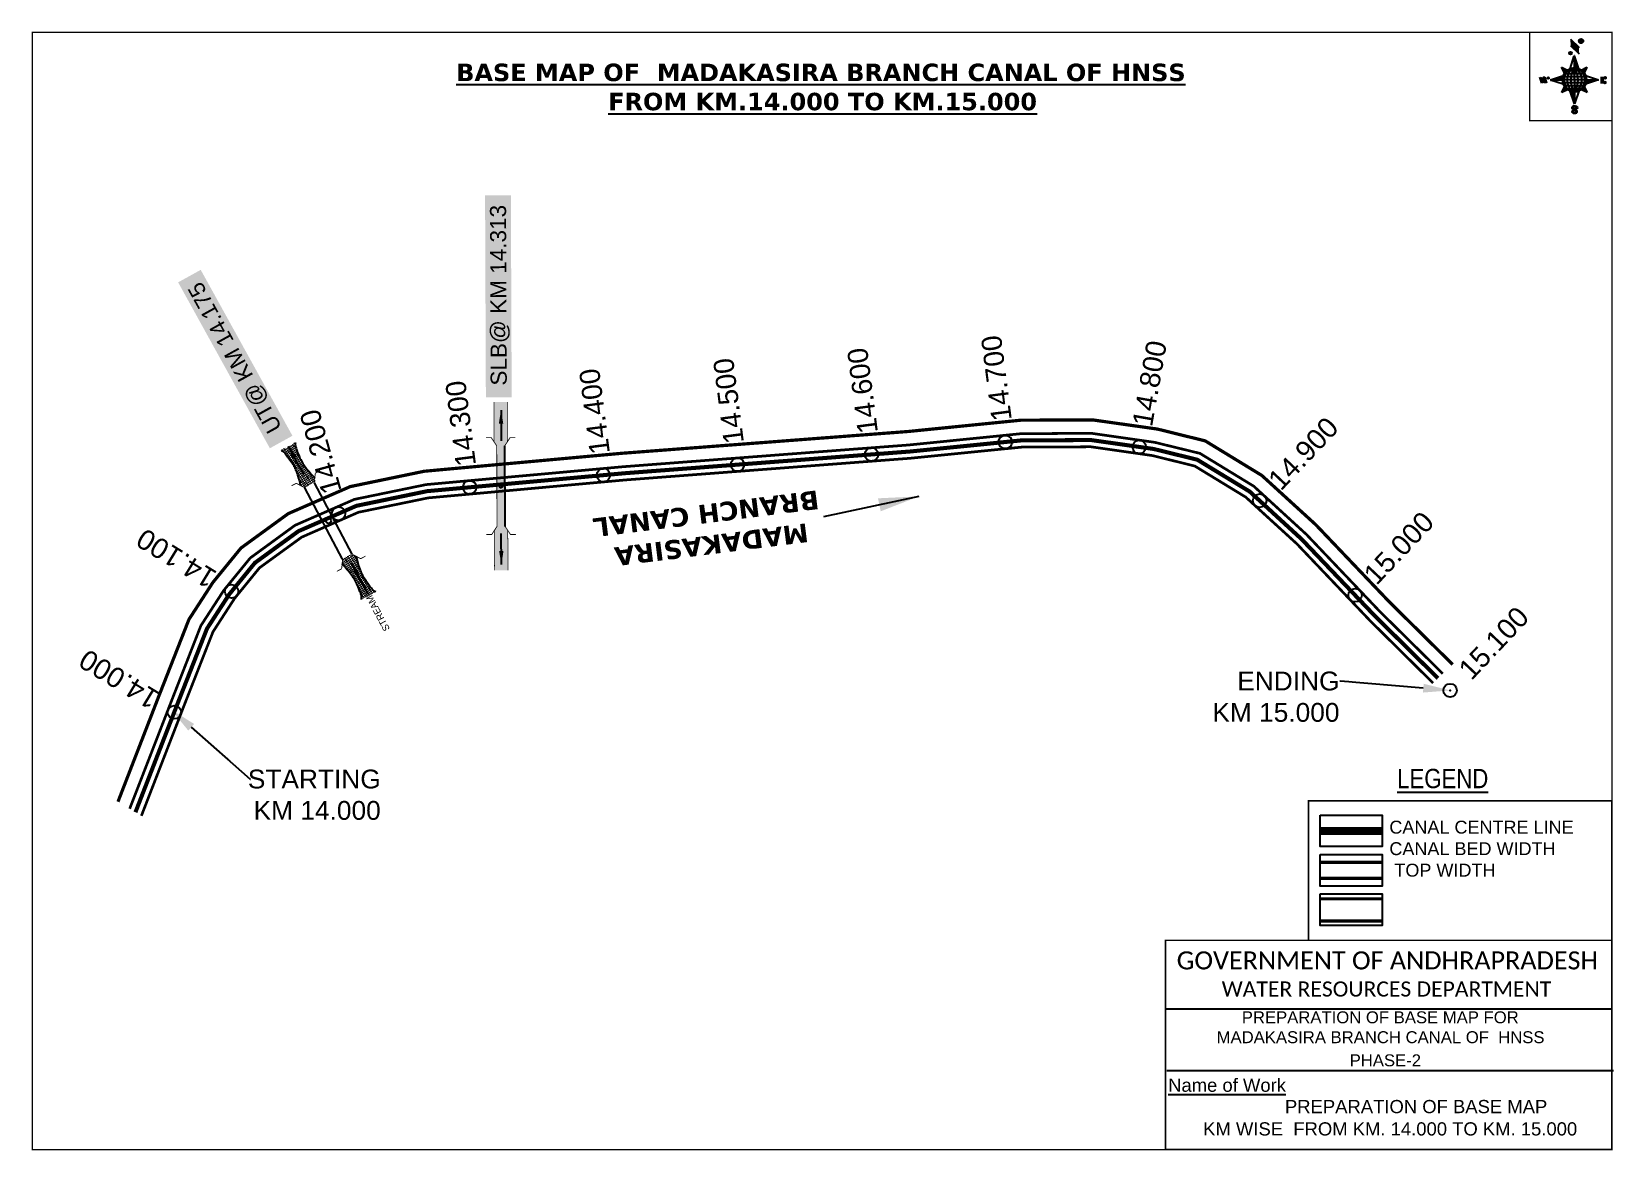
# Model space of a CAD drawing. Header units: inches. Extents: x 779812 to 780989, y 1567686 to 1568518.
import ezdxf
from ezdxf import colors
from ezdxf.entities.mleader import LeaderData, LeaderLine
from ezdxf.enums import TextEntityAlignment as Align
from ezdxf.math import Vec2, Vec3

# ---------------------------------------------------------------- set-up
doc = ezdxf.new("R2010")
doc.units = ezdxf.units.IN
doc.header["$MEASUREMENT"] = 0
doc.header["$PDMODE"] = 32
doc.header["$PDSIZE"] = 10
doc.linetypes.add('ACAD_ISO02W100', pattern=[15, 12, -3])
doc.linetypes.add('HIDDEN2', pattern=[0.1875, 0.125, -0.0625])
for name, color, linetype in [('AQUADUCT', 1, 'Continuous'), ('bord', 1, 'Continuous'), ('CANAL1', 242, 'Continuous'), ('CSMark', 72, 'Continuous'), ('DCBMS', 232, 'Continuous'), ('PAGE', 7, 'Continuous'), ('STRUCTURE', 5, 'Continuous'), ('TEXT', 6, 'Continuous')]:
    doc.layers.add(name, color=color, linetype=linetype)
doc.styles.add('ARIALN', font='ARIALN.TTF')
doc.styles.get("Standard").update_dxf_attribs({"font": 'arial.ttf'})
doc.dimstyles.get("Standard").update_dxf_attribs({"dimtxt": 0.18, "dimasz": 0.18, "dimexe": 0.18, "dimexo": 0.0625, "dimgap": 0.09, "dimtad": 0, "dimtih": 1, "dimtoh": 1, "dimdec": 4, "dimzin": 0, "dimdsep": 46, "dimtxsty": 'Standard', "dimcen": 0.09, "dimadec": 0, "dimazin": 0, "dimtfac": 1, "dimtdec": 4, "dimtofl": 0, "dimtmove": 0, "dimatfit": 3, "dimfxl": 0, "dimtolj": 1, "dimtzin": 0, "dimarcsym": 0})
pattern_1 = [(267.297113149, (-8720374.938, 50637915.138), (10.5367255337, -0.497431438), [])]
pattern_2 = [(357.297113149, (-8720374.938, 50637915.138), (0.497431438, 10.5367255337), [])]

# ---------------------------------------------------------------- blocks, each defined once
blk = doc.blocks.new('*X12')
at = {"color": 0, "linetype": 'Continuous'}
for p, q in [((6321.6, 240.5), (6322.3, 241.2)), ((6321.6, 240.3), (6322.3, 241)), ((6321.6, 240.1), (6322.3, 240.8)), ((6321.6, 239.9), (6322.4, 240.7)), ((6321.6, 239.8), (6322.4, 240.6)), ((6321.6, 239.6), (6322.5, 240.5)), ((6321.6, 239.4), (6322.5, 240.3)), ((6321.6, 239.2), (6322.6, 240.2)), ((6321.7, 239.1), (6322.6, 240.1)), ((6321.8, 240.8), (6322.4, 241.4)), ((6321.8, 239), (6322.7, 240)), ((6321.8, 239), (6322.8, 239.9)), ((6321.9, 238.9), (6322.9, 239.8)), ((6322, 238.8), (6323, 239.7)), ((6322.1, 241.3), (6322.4, 241.6)), ((6322.1, 238.7), (6323.1, 239.6)), ((6322.2, 238.6), (6323.1, 239.6)), ((6322.3, 238.5), (6323.2, 239.5)), ((6322.4, 238.5), (6323.3, 239.4)), ((6322.5, 238.4), (6323.4, 239.3)), ((6322.7, 238.4), (6323.6, 239.3)), ((6322.8, 238.3), (6323.7, 239.2)), ((6322.9, 238.3), (6323.8, 239.1)), ((6323.1, 238.2), (6323.9, 239.1)), ((6323.2, 238.2), (6324, 239)), ((6323.3, 238.2), (6324.2, 239)), ((6323.5, 238.1), (6324.3, 238.9)), ((6323.7, 238.1), (6324.4, 238.9)), ((6323.8, 238.1), (6324.6, 238.8)), ((6324.1, 238.2), (6324.7, 238.8)), ((6324.3, 238.3), (6324.9, 238.8)), ((6324.6, 238.3), (6325.1, 238.8)), ((6324.8, 238.4), (6325.2, 238.8)), ((6325.1, 238.5), (6325.4, 238.8)), ((6325.4, 238.6), (6325.6, 238.8))]:
    blk.add_line(p, q, dxfattribs=at)
blk = doc.blocks.new('*X11')
at = {"color": 0, "linetype": 'Continuous'}
for p, q in [((6324.4, 240.3), (6324.5, 240.4)), ((6324.6, 240.3), (6324.8, 240.5)), ((6324.7, 240.2), (6325, 240.5)), ((6324.8, 240.2), (6325.2, 240.6)), ((6325, 240.1), (6325.5, 240.6)), ((6325.1, 240.1), (6325.6, 240.6)), ((6325.2, 240), (6325.8, 240.6)), ((6325.3, 240), (6326, 240.6)), ((6325.4, 239.9), (6326.1, 240.6)), ((6325.5, 239.8), (6326.2, 240.5)), ((6325.6, 239.8), (6326.3, 240.5)), ((6325.7, 239.7), (6326.5, 240.4)), ((6325.9, 239.6), (6326.6, 240.3)), ((6326, 239.5), (6326.7, 240.3)), ((6326, 239.4), (6326.8, 240.2)), ((6326.1, 239.3), (6327, 240.2)), ((6326.2, 239.3), (6327.1, 240.1)), ((6326.3, 239.2), (6327.1, 240)), ((6326.4, 239.1), (6327.2, 239.9)), ((6326.5, 239), (6327.3, 239.8)), ((6326.5, 238.9), (6327.4, 239.7)), ((6326.6, 238.8), (6327.5, 239.6)), ((6326.7, 238.7), (6327.5, 239.5)), ((6326.8, 238.6), (6327.6, 239.4)), ((6326.8, 238.5), (6327.7, 239.3)), ((6326.8, 236.5), (6327.4, 237)), ((6326.9, 238.3), (6327.8, 239.2)), ((6326.9, 238.2), (6327.9, 239.1)), ((6326.9, 236.8), (6327.6, 237.4)), ((6327, 238.1), (6327.8, 239)), ((6327, 237.9), (6327.8, 238.8)), ((6327, 237.8), (6327.8, 238.6)), ((6327, 237.6), (6327.8, 238.4)), ((6327, 237.4), (6327.8, 238.2)), ((6327, 237.3), (6327.8, 238)), ((6327, 237.1), (6327.8, 237.9))]:
    blk.add_line(p, q, dxfattribs=at)
blk = doc.blocks.new('H')
at = {"layer": 'bord', "extrusion": (0.000427885, 0.004792, 0.999988)}
h = blk.add_hatch(dxfattribs=at)
h.set_pattern_fill('LINE', color=8, scale=84.387686, angle=-2.7029, style=0)
h.set_pattern_definition(pattern_2)
h.paths.add_polyline_path([(-492, 786, -0.090992), (-448, 775), (-486, 912)])
h = blk.add_hatch(dxfattribs=at)
h.set_pattern_fill('LINE', color=8, scale=84.387686, angle=-92.7029, style=0)
h.set_pattern_definition(pattern_1)
h.paths.add_polyline_path([(-625, 665, -0.090992), (-615, 710), (-751, 671)])
h = blk.add_hatch(dxfattribs=at)
h.set_pattern_fill('LINE', color=8, scale=84.387686, angle=-2.7029, style=0)
h.set_pattern_definition(pattern_2)
h.paths.add_polyline_path([(-504, 533, -0.090992), (-549, 543), (-510, 406)])
h = blk.add_hatch(dxfattribs=at)
h.set_pattern_fill('LINE', color=8, scale=84.387686, angle=-92.7029, style=0)
h.set_pattern_definition(pattern_1)
h.paths.add_polyline_path([(-246, 647), (-372, 653, -0.090992), (-382, 609)])
for p, q in [((-519, 1020, -1217), (-435, 927, -1216)), ((-516, 1087, -1217), (-432, 994, -1217)), ((-538, 774, -1216), (-487, 906, -1216)), ((-487, 906, -1216), (-493, 780, -1216)), ((-487, 906, -1216), (-448, 769, -1216)), ((-865, 701, -1215), (-847, 638, -1215)), ((-847, 700, -1215), (-829, 637, -1215)), ((-829, 699, -1215), (-811, 636, -1215)), ((-829, 699, -1215), (-811, 698, -1215)), ((-811, 698, -1215), (-794, 635, -1215)), ((-752, 665, -1215), (-615, 704, -1215)), ((-627, 794, -1216), (-567, 760, -1216)), ((-627, 794, -1216), (-584, 747, -1215)), ((-599, 731, -1215), (-627, 794, -1216)), ((-421, 753, -1216), (-359, 781, -1216)), ((-359, 781, -1216), (-405, 739, -1216)), ((-359, 781, -1216), (-392, 721, -1215)), ((-379, 693, -1215), (-246, 641, -1215)), ((-213, 669, -1215), (-217, 601, -1215)), ((-752, 665, -1215), (-625, 659, -1215)), ((-619, 614, -1215), (-752, 665, -1215)), ((-639, 526, -1214), (-606, 585, -1215)), ((-639, 526, -1214), (-593, 568, -1215)), ((-577, 553, -1215), (-639, 526, -1214)), ((-511, 400, -1214), (-549, 537, -1214)), ((-460, 533, -1215), (-511, 400, -1214)), ((-505, 527, -1214), (-511, 400, -1214)), ((-371, 513, -1214), (-431, 546, -1215)), ((-371, 513, -1214), (-414, 560, -1215)), ((-399, 576, -1215), (-371, 513, -1214)), ((-246, 641, -1215), (-383, 603, -1215)), ((-373, 647, -1215), (-246, 641, -1215)), ((-197, 600, -1215), (-194, 668, -1215))]:
    blk.add_line(p, q, dxfattribs=at)
at = {"layer": 'bord', "color": 8, "linetype": 'ByBlock', "extrusion": (0.000427885, 0.004792, 0.999988)}
for p, q in [((-375, 679, -1215), (-620, 691, -1215)), ((-386, 711, -1215), (-605, 722, -1215)), ((-411, 744, -1216), (-578, 752, -1216)), ((-493, 780, -1216), (-505, 527, -1214)), ((-373, 647, -1215), (-625, 659, -1215)), ((-378, 616, -1215), (-623, 628, -1215)), ((-392, 585, -1215), (-611, 595, -1215)), ((-420, 555, -1215), (-587, 562, -1215))]:
    blk.add_line(p, q, dxfattribs=at)
at = {"layer": 'bord', "extrusion": (0.000427885, 0.004792, 0.999988), "elevation": -1212}
for points, const_width in [([(-522, 960), (-516, 1093)], 1.61), ([(-434, 933), (-428, 1066)], 1.61), ([(-870, 707), (-846, 706)], 0.642), ([(-829, 643), (-821, 678)], 0.642), ([(-793, 641), (-782, 694)], 0.642), ([(-223, 676), (-174, 673)], 0.706), ([(-829, 643), (-855, 644)], 0.642), ([(-811, 642), (-784, 641)], 0.642), ([(-177, 605), (-226, 607)], 0.706), ([(-195, 645), (-185, 644)], 0.706)]:
    blk.add_lwpolyline(points, dxfattribs=dict(at, const_width=const_width))
for points, const_width in [([(-414, 1073, 1), (-398, 1058, 1)], 22.3), ([(-530, 950, 1), (-520, 939, 1)], 14.8), ([(-776, 697, 1), (-769, 690, 1)], 8.9), ([(-180, 618, 1), (-173, 611, 1)], 9.79), ([(-178, 667, 1), (-171, 660, 1)], 9.79), ([(-490, 362, 1), (-498, 369, 1)], 11.1), ([(-525, 322, 1), (-533, 329, 1)], 11.1)]:
    blk.add_lwpolyline(points, format="xyb", close=True, dxfattribs=dict(at, const_width=const_width))
for points in [[(-537, 317), (-531, 310), (-520, 307), (-505, 307), (-494, 310), (-486, 318), (-487, 326), (-491, 333), (-494, 336), (-503, 341), (-522, 347), (-530, 352), (-534, 355), (-537, 363), (-537, 373), (-530, 381), (-520, 384), (-504, 384), (-493, 380), (-487, 373)], [(-522, 348), (-526, 354), (-528, 361), (-528, 371), (-526, 375), (-521, 381), (-515, 384)], [(-505, 307), (-499, 312), (-497, 319), (-497, 327), (-501, 335), (-509, 343)]]:
    blk.add_lwpolyline(points, dxfattribs=at)
at = {"layer": 'bord', "extrusion": (0.000427885, 0.004792, 0.999988)}
for centre, radius in [((-406, 1065, -1212), 22.3), ((-525, 944, -1212), 14.8), ((-773, 694, -1212), 8.9), ((-498, 659, -1212), 127), ((-177, 615, -1212), 9.79), ((-174, 663, -1212), 9.79), ((-494, 365, -1212), 11.1), ((-529, 325, -1212), 11.1)]:
    blk.add_circle(centre, radius, dxfattribs=at)
at = {"layer": 'bord', "color": 8, "linetype": 'ByBlock', "extrusion": (0.000427885, 0.004792, 0.999988)}
for centre, radius, start, end in [((-482, 658, -1212), 128, 94.9254, 259.6691), ((-437, 656, -1212), 141, 113.2864, 241.308), ((-316, 651, -1212), 222, 142.5892, 212.0053), ((-560, 662, -1212), 141, 293.2864, 61.308), ((-681, 668, -1212), 222, 322.5892, 32.0053), ((-515, 660, -1212), 128, 274.9254, 79.6691)]:
    blk.add_arc(centre, radius, start, end, dxfattribs=at)
at = {"layer": 'bord', "extrusion": (0.000427885, 0.004792, 0.999988)}
for points in [[(-516, 1093, -1212), (-431, 1000, -1212), (-519, 1026, -1212), (-434, 933, -1212)], [(-864, 707, -1212), (-846, 706, -1212), (-846, 644, -1212), (-829, 643, -1212)], [(-829, 705, -1212), (-811, 704, -1212), (-811, 642, -1212), (-793, 641, -1212)], [(-193, 674, -1212), (-197, 606, -1212), (-213, 675, -1212), (-216, 607, -1212)]]:
    blk.add_solid(points, dxfattribs=at)
at = {"layer": 'bord', "extrusion": (0.000427885, 0.004792, 0.999988), "xscale": 7.977342409717546, "yscale": 7.977342408231451, "zscale": 7.977342408476333, "rotation": 138.0840426661453}
for name, p in [('*X11', (38301, -31929, -1212)), ('*X12', (38314, -31951, -1212))]:
    blk.add_blockref(name, p, dxfattribs=at)
blk = doc.blocks.new('SLB')
at = {"layer": 'STRUCTURE'}
h = blk.add_hatch(dxfattribs=at)
h.set_pattern_fill('DOTS', color=6, scale=20, angle=320.3722, style=0)
h.set_pattern_definition([(320.372247934, (-159.4327, -72.9564), (1.2786241598, 0.5641323054), [0, -1.25])])
h.paths.add_polyline_path([(769699.5, 1706871.1), (769699.5, 1706861.1), (769729.1, 1706861.1), (769732.1, 1706863.1), (769792.1, 1706863.1), (769795.1, 1706861.1), (769824.7, 1706861.1), (769824.7, 1706871.1), (769795.1, 1706871.1), (769792.1, 1706869.1), (769732.1, 1706869.1), (769729.1, 1706871.1)])
at = {"layer": 'STRUCTURE', "color": 6, "linetype": 'ACAD_ISO02W100', "ltscale": 0.5, "const_width": 0.5}
for points in [[(769699.5, 1706871.1), (769729.1, 1706871.1)], [(769795.1, 1706871.1), (769824.7, 1706871.1)], [(769699.5, 1706861.1), (769729.1, 1706861.1)], [(769795.1, 1706861.1), (769824.7, 1706861.1)]]:
    blk.add_lwpolyline(points, dxfattribs=at)
at = {"layer": 'STRUCTURE', "color": 6, "const_width": 0.628}
for points in [[(769726.1, 1706877.1), (769726.1, 1706873.1), (769732.1, 1706869.1), (769792.1, 1706869.1), (769798.1, 1706873.1), (769798.1, 1706877.1)], [(769726.1, 1706855.1), (769726.1, 1706859.1), (769732.1, 1706863.1), (769792.1, 1706863.1), (769798.1, 1706859.1), (769798.1, 1706855.1)]]:
    blk.add_lwpolyline(points, dxfattribs=at)
at = {"layer": 'STRUCTURE', "color": 6}
blk.add_lwpolyline([(769732.1, 1706863.1), (769792.1, 1706863.1)], dxfattribs=at)
blk.add_lwpolyline([(769732.1, 1706863.1), (769792.1, 1706863.1)], dxfattribs=at)
at = {"layer": 'STRUCTURE', "color": 0}
blk.add_circle((769762.1, 1706866.1), 1.24, dxfattribs=at)
for points in [[(769703.8, 1706866), (769726.7, 1706866)], [(769818.6, 1706865.8), (769795.7, 1706865.8)]]:
    blk.add_leader(points, dimstyle='Standard', override={"dimasz": 10, "dimgap": 0.09, "dimtad": 0}, dxfattribs=at)
blk = doc.blocks.new('UT')
at = {"layer": 'STRUCTURE'}
h = blk.add_hatch(dxfattribs=at)
h.set_pattern_fill('DASH', color=150, scale=8, angle=-39.6278, style=0)
h.set_pattern_definition([(320.372247933, (-4370.464, -6260.8811), (1.40800153113, 0.132407282), [1, -1])])
h.paths.add_polyline_path([(765163, 1700681.9), (765165.6, 1700680.6), (765167.2, 1700680.3), (765169.1, 1700680), (765172.4, 1700679.6), (765176.4, 1700679.3), (765179.5, 1700679.5), (765183.1, 1700679.9), (765187.7, 1700680.9), (765188.9, 1700681.2), (765193.1, 1700682.2), (765196.1, 1700680.2), (765196.1, 1700672.2), (765193.1, 1700670.2), (765190.5, 1700670.8), (765188.1, 1700671.3), (765185.5, 1700671.8), (765183.6, 1700672.1), (765181, 1700672.5), (765180.3, 1700672.5), (765178.5, 1700672.6), (765176.7, 1700672.6), (765174.6, 1700672.5), (765172.5, 1700672.3), (765170.4, 1700672), (765168.5, 1700671.7), (765166.1, 1700671.2), (765165, 1700670.8), (765163, 1700669.7)])
h.paths.add_polyline_path([(765259.1, 1700682.2), (765256.1, 1700680.2), (765256.1, 1700672.2), (765259.1, 1700670.2), (765261.9, 1700671), (765264.4, 1700671.6), (765266.4, 1700672), (765269.1, 1700672.5), (765272.7, 1700673), (765276.1, 1700673.1), (765278.6, 1700672.9), (765281.2, 1700672.7), (765283.9, 1700672.3), (765286.4, 1700671.9), (765288, 1700671.3), (765289.2, 1700670.6), (765289.1, 1700682.7), (765287.6, 1700681.8), (765285.7, 1700681.2), (765283, 1700680.7), (765281.2, 1700680.4), (765276.7, 1700679.9), (765272.7, 1700679.9), (765268.7, 1700680.3), (765264.8, 1700681), (765261.2, 1700681.7)])
at = {"layer": 'STRUCTURE', "color": 150, "const_width": 0.628}
for points in [[(765190.1, 1700688.2), (765190.1, 1700684.2), (765196.1, 1700680.2), (765256.1, 1700680.2), (765262.1, 1700684.2), (765262.1, 1700688.2)], [(765190.1, 1700664.2), (765190.1, 1700668.2), (765196.1, 1700672.2), (765256.1, 1700672.2), (765262.1, 1700668.2), (765262.1, 1700664.2)]]:
    blk.add_lwpolyline(points, dxfattribs=at)
at = {"layer": 'STRUCTURE', "color": 150}
for points in [[(765196.1, 1700680.2), (765256.1, 1700680.2)], [(765196.1, 1700672.2), (765256.1, 1700672.2)], [(765196.1, 1700672.2), (765256.1, 1700672.2)]]:
    blk.add_lwpolyline(points, dxfattribs=at)
at = {"layer": 'STRUCTURE', "color": 0}
blk.add_circle((765226.1, 1700676.2), 1.89, dxfattribs=at)
at = {"layer": 'STRUCTURE', "color": 150}
for points in [[(765163, 1700681.9), (765164.4, 1700681.1), (765167.9, 1700680.2), (765171.2, 1700679.8), (765176.1, 1700679.4), (765184.7, 1700680.3), (765193.1, 1700682.2)], [(765289.1, 1700682.7), (765287.8, 1700681.9), (765284.3, 1700680.9), (765280.9, 1700680.4), (765276.1, 1700679.8), (765267.4, 1700680.5), (765259.1, 1700682.2)], [(765163, 1700669.7), (765164.3, 1700670.6), (765167.8, 1700671.6), (765171.2, 1700672.1), (765176, 1700672.6), (765184.7, 1700672), (765193.1, 1700670.2)], [(765289.2, 1700670.6), (765287.8, 1700671.4), (765284.2, 1700672.3), (765280.9, 1700672.7), (765276.1, 1700673.1), (765267.4, 1700672.2), (765259.1, 1700670.2)]]:
    blk.add_spline(points, degree=3, dxfattribs=at)
at = {"layer": 'STRUCTURE', "color": 0}
blk.add_text('STREAM', height=5, dxfattribs=at).set_placement((765148.2, 1700675.8), align=Align.MIDDLE_CENTER)
for points in [[(765190.9, 1700676), (765164.2, 1700675.8)], [(765289.3, 1700676.7), (765265.4, 1700676.4)]]:
    blk.add_leader(points, dimstyle='Standard', override={"dimasz": 10, "dimgap": 0.09, "dimtad": 0}, dxfattribs=at)

msp = doc.modelspace()

# ---------------------------------------------------------------- linework, layer by layer
at = {"layer": 'CANAL1', "color": 200, "const_width": 2.4}
msp.add_lwpolyline([(779876.1, 1567945.2), (779906.4, 1568023.5), (779928.9, 1568080.8), (779946.7, 1568108.3), (779967.6, 1568133.9), (780002.8, 1568159.5), (780048.9, 1568179.6), (780103.9, 1568191), (780251.3, 1568204.4), (780464.1, 1568220.6), (780547.9, 1568229), (780601.3, 1568229.2), (780649.4, 1568222.4), (780685, 1568213.6), (780727.1, 1568187.9), (780767.2, 1568151.3), (780822.1, 1568093.7), (780869.1, 1568047.3)], dxfattribs=at)
at = {"layer": 'CANAL1', "color": 5, "ltscale": 5, "const_width": 2}
for points in [[(779884.8, 1567940), (779915.8, 1568019.9), (779937.8, 1568076.2), (779954.8, 1568102.4), (779974.5, 1568126.5), (780007.8, 1568150.8), (780052, 1568170.1), (780105.4, 1568181.1), (780252.1, 1568194.4), (780464.9, 1568210.6), (780548.4, 1568219), (780600.6, 1568219.2), (780647.5, 1568212.5), (780681.1, 1568204.3), (780721.1, 1568179.9), (780760.2, 1568144.1), (780814.9, 1568086.7), (780861.8, 1568040.4)], [(779893.5, 1567934.7), (779925.1, 1568016.3), (779946.8, 1568071.6), (779962.9, 1568096.5), (779981.4, 1568119.2), (780012.8, 1568142), (780055, 1568160.5), (780106.9, 1568171.2), (780253, 1568184.5), (780465.8, 1568200.7), (780548.9, 1568209), (780599.9, 1568209.2), (780645.6, 1568202.7), (780677.2, 1568194.9), (780715.1, 1568171.8), (780753.2, 1568137), (780807.8, 1568079.7), (780854.5, 1568033.5)]]:
    msp.add_lwpolyline(points, dxfattribs=at)
at = {"layer": 'CANAL1', "color": 1, "linetype": 'HIDDEN2', "ltscale": 100, "const_width": 3}
msp.add_lwpolyline([(779889.1, 1567937.4), (779920.4, 1568018.1), (779942.3, 1568073.9), (779958.9, 1568099.5), (779978, 1568122.9), (780010.3, 1568146.4), (780053.5, 1568165.3), (780106.1, 1568176.2), (780252.5, 1568189.5), (780465.4, 1568205.7), (780548.6, 1568214), (780600.2, 1568214.2), (780646.6, 1568207.6), (780679.1, 1568199.6), (780718.1, 1568175.9), (780756.7, 1568140.5), (780811.4, 1568083.2), (780858.2, 1568037)], dxfattribs=at)
msp.add_lwpolyline([(779889.1, 1567937.4), (779920.4, 1568018.1), (779942.3, 1568073.9), (779958.9, 1568099.5), (779978, 1568122.9), (780010.3, 1568146.4), (780053.5, 1568165.3), (780106.1, 1568176.2), (780252.5, 1568189.5), (780465.4, 1568205.7), (780548.6, 1568214), (780600.2, 1568214.2), (780646.6, 1568207.6), (780679.1, 1568199.6), (780718.1, 1568175.9), (780756.7, 1568140.5), (780811.4, 1568083.2), (780858.2, 1568037)], dxfattribs=at)
at = {"layer": 'CANAL1', "color": 1, "linetype": 'HIDDEN2', "ltscale": 100, "const_width": 6, "elevation": -0.4}
msp.add_lwpolyline([(780816.6, 1567923.5), (780770.6, 1567923.5)], dxfattribs=at)
at = {"layer": 'CANAL1', "color": 5, "const_width": 2.4, "elevation": -0.4}
for points in [[(780816.6, 1567900.2), (780770.6, 1567900.2)], [(780816.6, 1567888.2), (780770.6, 1567888.2)]]:
    msp.add_lwpolyline(points, dxfattribs=at)
at = {"layer": 'CANAL1', "color": 200, "const_width": 2.4, "elevation": -0.4}
for points in [[(780816.6, 1567873), (780770.6, 1567873)], [(780816.6, 1567856.5), (780770.6, 1567856.5)]]:
    msp.add_lwpolyline(points, dxfattribs=at)
at = {"layer": 'CSMark', "color": 3}
for p in [(780436.7, 1568203.5), (780536.3, 1568212.8), (780635.9, 1568209.1), (780337, 1568195.9), (780237.3, 1568188.1), (780137.7, 1568179), (780725.5, 1568169.1), (780040.2, 1568159.5), (779960.6, 1568101.7), (780796.5, 1568098.8), (780867.2, 1568028), (779918, 1568011.8)]:
    msp.add_point(p, dxfattribs=at)
at = {"layer": 'PAGE', "const_width": 1}
msp.add_lwpolyline([(779812.4, 1567686.5), (780987.6, 1567686.5), (780987.6, 1568517.5), (779812.4, 1568517.5), (779812.4, 1567686.5)], dxfattribs=at)
at = {"layer": 'PAGE'}
for points, const_width in [([(780987.6, 1568517.5), (780926.5, 1568517.5), (780926.5, 1568451.7), (780987.6, 1568451.7)], 1), ([(780761.8, 1567945.9), (780987.6, 1567945.9), (780987.6, 1567842.1), (780761.8, 1567842.1)], 1.2), ([(780655.5, 1567842.1), (780987.6, 1567842.1), (780987.6, 1567686.5), (780655.5, 1567686.5)], 1.2)]:
    msp.add_lwpolyline(points, close=True, dxfattribs=dict(at, const_width=const_width))
at = {"layer": 'PAGE', "elevation": -0.4}
for points in [[(780770.6, 1567935.3), (780816.6, 1567935.3), (780816.6, 1567911.8), (780770.6, 1567911.8)], [(780770.6, 1567906), (780816.6, 1567906), (780816.6, 1567882.5), (780770.6, 1567882.5)], [(780770.6, 1567876.7), (780816.6, 1567876.7), (780816.6, 1567853.2), (780770.6, 1567853.2)]]:
    msp.add_lwpolyline(points, close=True, dxfattribs=at)
at = {"layer": 'PAGE'}
for points in [[(780655.5, 1567791.2), (780987.6, 1567791.2)], [(780656.5, 1567745.2), (780988.7, 1567745.2)]]:
    msp.add_lwpolyline(points, dxfattribs=at)

# ---------------------------------------------------------------- block references
at = {"layer": 'AQUADUCT', "color": 1, "xscale": 0.0703495379661093, "yscale": 0.07034953800030053, "zscale": 0.07034953795990817, "rotation": 3.078330607406165}
msp.add_blockref('H', (780997.2, 1568438.1, 85.4), dxfattribs=at)
at = {"layer": 'STRUCTURE', "color": 0}
for name, p, rotation in [('SLB', (2490088.6, 805242.8), 90.22889166711643), ('UT', (2641024.9, 1688895.9), 117.9377235476035)]:
    msp.add_blockref(name, p, dxfattribs=dict(at, rotation=rotation))

# ---------------------------------------------------------------- texts
at = {"layer": 'CANAL1', "insert": (780419.8, 1568142.2), "char_height": 14, "width": 205.129, "attachment_point": 1, "rotation": 187.1796}
msp.add_mtext('\\pi29.504;{\\fVerdana|b1|i0|c0|p34;MADAKASIRA \\P\\pi18.635;BRANCH CANAL}', dxfattribs=at)
at = {"layer": 'CSMark', "color": 1}
for s, rotation, p in [('14.700', 97.3483, (780533.7, 1568228.4)), ('14.600', 97.3483, (780434.1, 1568219.1)), ('14.800', 79.9692, (780638, 1568224.8)), ('14.400', 97.3483, (780234.7, 1568203.7)), ('14.500', 97.3483, (780334.4, 1568211.5)), ('14.300', 97.3483, (780135.1, 1568194.7)), ('14.200', 105.5929, (780035.4, 1568174.6)), ('14.900', 46.6671, (780735.9, 1568181)), ('15.000', 46.6671, (780807, 1568110.7)), ('14.100', 148.5488, (779946.8, 1568109.4)), ('15.100', 46.6671, (780877.6, 1568040)), ('14.000', 148.5488, (779904.1, 1568019.5))]:
    msp.add_text(s, height=15, rotation=rotation, dxfattribs=at).set_placement(p, align=Align.MIDDLE_LEFT)
at = {"layer": 'PAGE', "extrusion": (0.000201441, 0.004807, 0.999988), "style": 'ARIALN'}
msp.add_text('%%ULEGEND', height=14.4, rotation=359.9999, dxfattribs=at).set_placement((780861.7, 1567943.6, 7694.2), align=Align.MIDDLE)
at = {"layer": 'PAGE', "extrusion": (0.000201441, 0.004807, 0.999988)}
for s, height, p in [('PHASE-2', 8.88, (780819, 1567734, 7693.2)), ('PREPARATION OF BASE MAP', 9.822, (780841.9, 1567699.6, 7692)), ('KM WISE  FROM KM. 14.000 TO KM. 15.000', 9.822, (780822.6, 1567683, 7692))]:
    msp.add_text(s, height=height, rotation=359.9999, dxfattribs=at).set_placement(p, align=Align.MIDDLE_CENTER)
msp.add_text('%%UName of Work', height=9.822, rotation=359.9999, dxfattribs=at).set_placement((780657.4, 1567710.6, 7691.9))
at = {"layer": 'PAGE', "extrusion": (0.000201441, 0.004807, 0.999988), "attachment_point": 1, "text_direction": (1, -1e-06, -0.000201)}
for s, insert, char_height, width in [('CANAL CENTRE LINE CANAL BED WIDTH {\\H2.3717x; }\\P TOP WIDTH{\\H1.9152x; }', (780822, 1567931.1, -0.4), 9.6, 168.926), ('\\pi3.5885;{\\fCalibri|b0|i0|c0|p34;\\H1.3333x;GOVERNMENT OF ANDHRAPRADESH\\P\\pi37.073;\\H0.83998x;WATER RESOURCES DEPARTMENT}', (780660.2, 1567833.9, -1.3), 10.059, 321.276), ('\\pi151.83;PREPARATION OF BASE MAP FOR \\P\\pi133.1;MADAKASIRA BRANCH CANAL OF  HNSS ', (780560.4, 1567789.3), 8.878, 508.592)]:
    msp.add_mtext(s, dxfattribs=dict(at, insert=insert, char_height=char_height, width=width))
at = {"layer": 'STRUCTURE', "color": 5, "char_height": 12, "attachment_point": 1, "bg_fill": 1, "box_fill_scale": 1.3, "bg_fill_color": 7, "bg_fill_true_color": 16777215, "bg_fill_transparency": 4390977}
for s, insert, width, rotation in [('\\pi5.0736;SLB@ KM 14.313', (780153.4, 1568249.6), 143.072, 90.2289), ('\\pi5.356;UT@ KM 14.175', (779990.5, 1568213), 133.823, 118.9329)]:
    msp.add_mtext(s, dxfattribs=dict(at, insert=insert, width=width, rotation=rotation))
at = {"layer": 'TEXT', "color": 1, "insert": (780122.5, 1568494.2), "char_height": 13, "width": 551.861, "attachment_point": 1}
msp.add_mtext('\\pi5.2048;{\\fVerdana|b1|i0|c0|p34;\\LBASE MAP OF  MADAKASIRA BRANCH CANAL OF HNSS\\P\\pi118.29;FROM KM.14.000 TO KM.15.000}', dxfattribs=at)

# ---------------------------------------------------------------- leaders
at = {"layer": 'CANAL1'}
msp.add_leader([(780471.9, 1568172.3), (780400.9, 1568157.2)], dimstyle='Standard', override={"dimasz": 30, "dimgap": 0.09, "dimtad": 0}, dxfattribs=at)

# ---------------------------------------------------------------- next in the draw order: leaders
at = {"layer": 'DCBMS', "color": 5}
ml = msp.add_multileader_mtext('Standard', dxfattribs=at)
ml.set_content('ENDING \\PKM 15.000', color=5)
ml.set_leader_properties()
ml.build(insert=Vec2(0, 0))
ml.multileader.update_dxf_attribs({"dogleg_length": 0.36, "arrow_head_size": 20})
ctx = ml.context
ctx.base_point, ctx.char_height, ctx.arrow_head_size, ctx.landing_gap_size, ctx.plane_origin = Vec3(780692.6, 1568034.9), 14, 20, 0.09, Vec3(780825.4, 1568247.2)
ctx.text_align_type = 2
notes = []
notes.append((ctx, [(0, (1, 1, 0), (780785.4, 1568034.9), (-1, 0), 0.36, [(0, [(780867.2, 1568028)], 0, [])])]))
ctx.mtext.insert, ctx.mtext.width, ctx.mtext.alignment, ctx.mtext.flow_direction = Vec3(780784.9, 1568042), 109.049, 3, 5
ctx.mtext.has_bg_fill, ctx.mtext.bg_color, ctx.mtext.bg_scale_factor, ctx.mtext.bg_transparency, ctx.mtext.use_window_bg_color = 1, -1027028792, 1.5, 0, 1
ml = msp.add_multileader_mtext('Standard', dxfattribs=at)
ml.set_content('STARTING \\PKM 14.000', color=5)
ml.set_leader_properties()
ml.build(insert=Vec2(0, 0))
ml.multileader.update_dxf_attribs({"dogleg_length": 0.36, "arrow_head_size": 20})
ctx = ml.context
ctx.base_point, ctx.char_height, ctx.arrow_head_size, ctx.landing_gap_size, ctx.plane_origin = Vec3(779974.7, 1567962), 14, 20, 0.09, Vec3(780118.4, 1568174.3)
ctx.text_align_type = 2
notes.append((ctx, [(1, (1, 1, 0), (779974.4, 1567962), (1, 0), 0.36, [(0, [(779915.6, 1568013.8)], 0, [])])]))
ctx.mtext.insert, ctx.mtext.width, ctx.mtext.alignment, ctx.mtext.flow_direction = Vec3(780071.6, 1567969.1), 109.049, 3, 5
ctx.mtext.has_bg_fill, ctx.mtext.bg_color, ctx.mtext.bg_scale_factor, ctx.mtext.bg_transparency, ctx.mtext.use_window_bg_color = 1, -1027028792, 1.5, 0, 1
for ctx, leaders in notes:
    for number, flags, end, landing, length, lines in leaders:
        leader = LeaderData()
        leader.index, (leader.has_last_leader_line, leader.has_dogleg_vector, leader.attachment_direction) = number, flags
        leader.last_leader_point, leader.dogleg_vector, leader.dogleg_length = Vec3(end), Vec3(landing), length
        for number, points, colour, breaks in lines:
            line = LeaderLine()
            line.index, line.vertices, line.color, line.breaks = number, Vec3.list(points), colors.encode_raw_color(colour), breaks
            leader.lines.append(line)
        ctx.leaders.append(leader)

doc.saveas('drawing.dxf')
